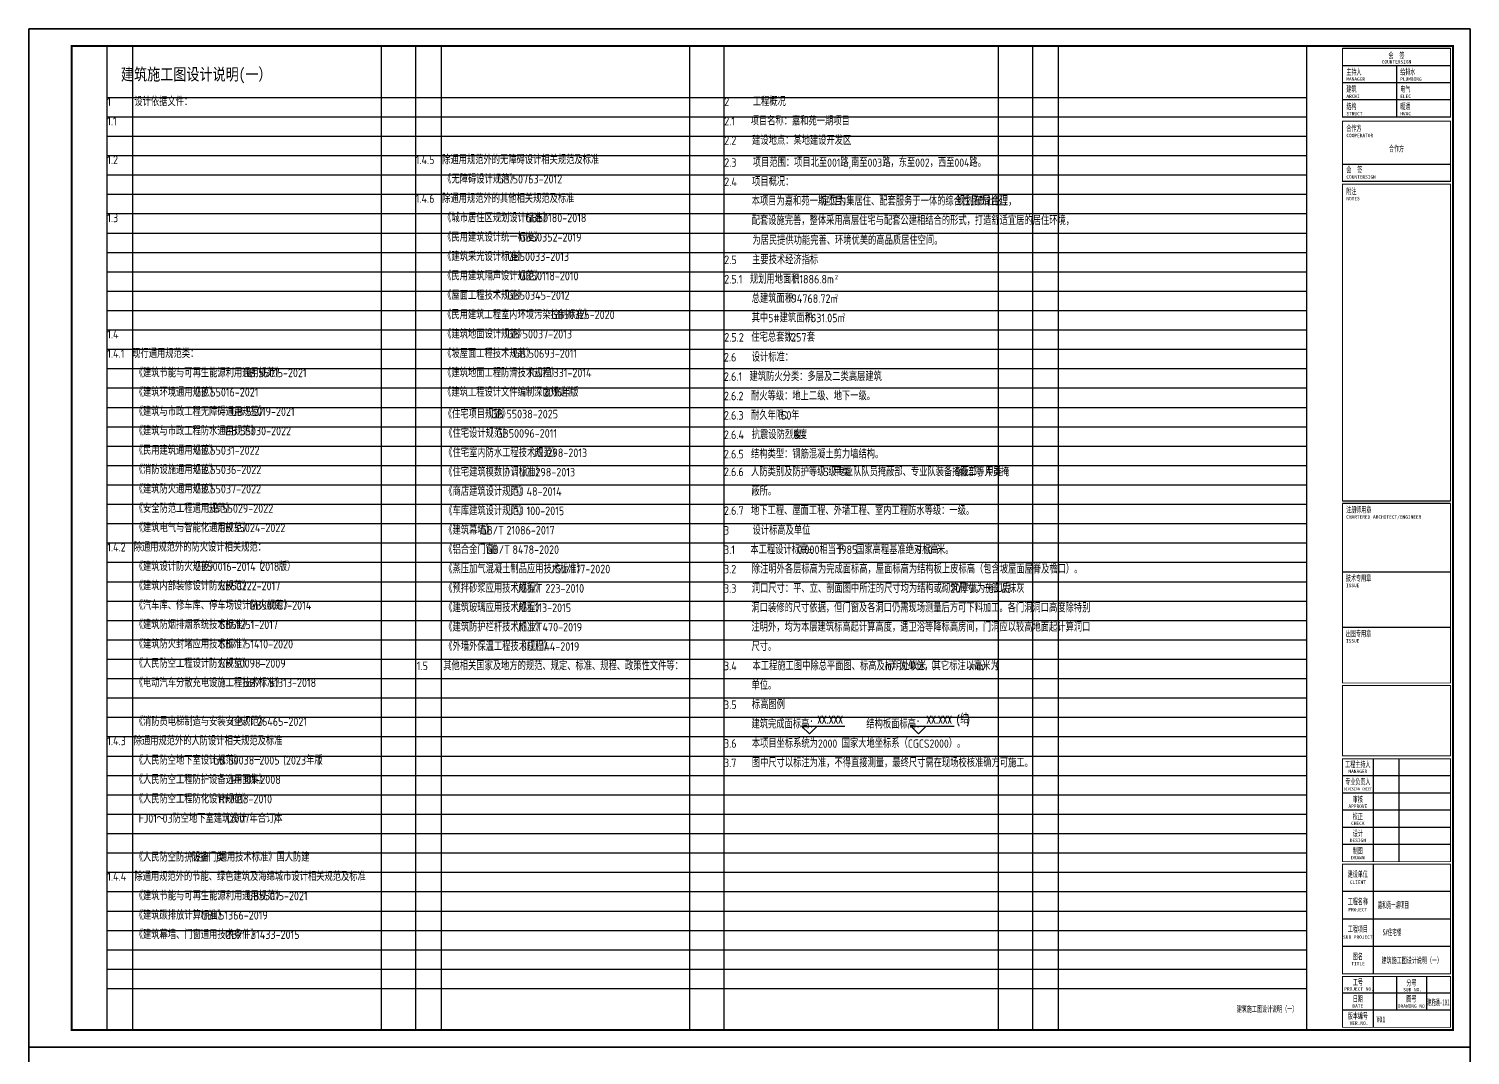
# Model space of a CAD drawing. Extents: x -444109 to -288567, y 158125 to 395725.
# Drawn here: x -372667 to -288567, y 335855 to 395725 of the extents above; entities that cross this region are included whole.
import ezdxf
from ezdxf.enums import TextEntityAlignment as Align

# ---------------------------------------------------------------- set-up
doc = ezdxf.new("R2010")
doc.units = 0
doc.header["$LTSCALE"] = 1000
doc.header["$MEASUREMENT"] = 0
doc.layers.get('Defpoints').update_dxf_attribs({"color": 171})
doc.layers.add('0-DCmeme', color=5, linetype='Continuous', plot=False)
doc.layers.add('0叠拼—建筑设计说明20191113$0$A-ANNO-TEXT', color=7, linetype='Continuous', lineweight=25)
doc.layers.add('0叠拼—消防设计说明20191113$0$A-ANNO-TEXT', color=7, linetype='Continuous', lineweight=25)
for name, color, linetype in [('_TITLE', 7, 'Continuous'), ('A-ANNO-ELEV_标高标注', 3, 'Continuous'), ('A-ANNO-TEXT', 7, 'Continuous'), ('A-ANNO-TITLE', 4, 'Continuous'), ('DC', 7, 'Continuous')]:
    doc.layers.add(name, color=color, linetype=linetype)
doc.styles.add('-宋体', font='', dxfattribs={"width": 0.8})
doc.styles.add('_TCH_DIM', font='SIMPLEX', dxfattribs={"bigfont": 'GBCBIG'})
doc.styles.get("Standard").update_dxf_attribs({"font": 'GBENOR', "bigfont": 'GBCBIG'})
doc.styles.add('宋体', font='', dxfattribs={"width": 0.8})
doc.styles.get('-宋体').set_extended_font_data('SimSun')
doc.styles.get('宋体').set_extended_font_data('SimSun')

msp = doc.modelspace()

# ---------------------------------------------------------------- linework, layer by layer
at = {"layer": '_TITLE', "ltscale": 0.5}
for points in [[(-372667, 395725), (-288567, 395725), (-288567, 336325), (-372667, 336325)], [(-372667, 336325), (-288567, 336325), (-288567, 276925), (-372667, 276925)]]:
    msp.add_lwpolyline(points, close=True, dxfattribs=at)
at = {"layer": 'A-ANNO-ELEV_标高标注'}
for p, q in [((-327124, 354596), (-327574, 355046)), ((-327574, 355046), (-325054, 355046)), ((-327124, 354596), (-326674, 355046)), ((-320750, 354596), (-321200, 355046)), ((-321200, 355046), (-318680, 355046)), ((-320750, 354596), (-320300, 355046))]:
    msp.add_line(p, q, dxfattribs=at)
at = {"layer": 'A-ANNO-TITLE'}
for p, q in [((-289717, 394575), (-296017, 394575)), ((-289717, 393575), (-296017, 393575)), ((-292867, 393575), (-292867, 390575)), ((-289717, 392575), (-296017, 392575)), ((-289717, 392575), (-296017, 392575)), ((-289717, 391575), (-296017, 391575)), ((-289717, 390575), (-296017, 390575)), ((-289717, 387819, 100), (-296017, 387819, 100)), ((-289717, 386814, 100), (-296017, 386814, 100)), ((-289717, 368180), (-296017, 368180)), ((-289717, 368030), (-296017, 368030)), ((-289717, 364030), (-296017, 364030)), ((-289717, 360800), (-296017, 360800)), ((-294227, 353145), (-294227, 347145)), ((-292727, 353145), (-292727, 347145)), ((-289717, 352145), (-296017, 352145)), ((-289717, 351145), (-296017, 351145)), ((-289717, 350145), (-296017, 350145)), ((-289717, 349145), (-296017, 349145)), ((-289717, 348145), (-296017, 348145)), ((-294227, 346995), (-294227, 340595)), ((-289717, 345395), (-296017, 345395)), ((-289717, 343795), (-296017, 343795)), ((-289717, 342195), (-296017, 342195)), ((-294227, 340445), (-294227, 337475)), ((-292867, 340445), (-292867, 338475)), ((-291122, 340445), (-291122, 338475)), ((-289717, 339475), (-296017, 339475)), ((-289717, 338475), (-296017, 338475))]:
    msp.add_line(p, q, dxfattribs=at)
for points in [[(-372667, 336325), (-288567, 336325), (-288567, 395725), (-372667, 395725)], [(-372667, 276925), (-288567, 276925), (-288567, 336325), (-372667, 336325)]]:
    msp.add_lwpolyline(points, close=True, dxfattribs=at)
for points, const_width in [([(-370167, 337325), (-289567, 337325), (-289567, 394725), (-370167, 394725)], 120), ([(-296017, 394575), (-296017, 390575), (-289717, 390575), (-289717, 394575)], 50), ([(-296017, 386814), (-289717, 386814), (-289717, 390344), (-296017, 390344)], 50), ([(-296017, 368030), (-296017, 357569), (-289717, 357569), (-289717, 368030), (-289717, 368030), (-296017, 368030)], 50), ([(-296017, 357419), (-296017, 353319), (-289717, 353319), (-289717, 357419)], 50), ([(-296017, 353145), (-296017, 347145), (-289717, 347145), (-289717, 353145)], 50), ([(-296017, 353145), (-296017, 347145), (-289717, 347145), (-289717, 353145)], 50), ([(-296017, 346995), (-296017, 340595), (-289717, 340595), (-289717, 346995)], 50), ([(-296017, 340445), (-296017, 337475), (-289717, 337475), (-289717, 340445)], 50)]:
    msp.add_lwpolyline(points, close=True, dxfattribs=dict(at, const_width=const_width))
at = {"layer": 'A-ANNO-TITLE', "const_width": 50, "elevation": 100}
msp.add_lwpolyline([(-296017, 386664), (-296017, 368180), (-289717, 368180), (-289717, 386664), (-289717, 386664), (-296017, 386664)], close=True, dxfattribs=at)
at = {"layer": 'A-ANNO-TITLE'}
msp.add_point((-289567, 337325), dxfattribs=at)
at = {"layer": 'Defpoints', "color": 136}
for p, q in [((-368092, 337325), (-368092, 394725)), ((-366592, 337325), (-366592, 394725)), ((-352092, 337325), (-352092, 394725)), ((-350092, 337325), (-350092, 394725)), ((-348592, 337325), (-348592, 394725)), ((-334092, 337325), (-334092, 394725)), ((-332092, 337325), (-332092, 394725)), ((-316092, 337325), (-316092, 394725)), ((-314092, 337325), (-314092, 394725)), ((-312592, 337325), (-312592, 394725)), ((-298092, 337325), (-298092, 394725)), ((-368092, 391725), (-298092, 391725)), ((-368092, 390595), (-298092, 390595)), ((-368092, 389465), (-298092, 389465)), ((-368092, 388335), (-298092, 388335)), ((-368092, 387205), (-298092, 387205)), ((-368092, 386075), (-298092, 386075)), ((-368092, 384945), (-298092, 384945)), ((-368092, 383815), (-298092, 383815)), ((-368092, 382685), (-298092, 382685)), ((-368092, 381555), (-298092, 381555)), ((-368092, 380425), (-298092, 380425)), ((-368092, 379295), (-298092, 379295)), ((-368092, 378165), (-298092, 378165)), ((-368092, 377035), (-298092, 377035)), ((-368092, 375905), (-298092, 375905)), ((-368092, 374775), (-298092, 374775)), ((-368092, 373645), (-298092, 373645)), ((-368092, 372515), (-298092, 372515)), ((-368092, 371385), (-298092, 371385)), ((-368092, 370255), (-298092, 370255)), ((-368092, 369125), (-298092, 369125)), ((-368092, 367995), (-298092, 367995)), ((-368092, 366865), (-298092, 366865)), ((-368092, 365735), (-298092, 365735)), ((-368092, 364605), (-298092, 364605)), ((-368092, 363475), (-298092, 363475)), ((-368092, 362345), (-298092, 362345)), ((-368092, 361215), (-298092, 361215)), ((-368092, 360085), (-298092, 360085)), ((-368092, 358955), (-298092, 358955)), ((-368092, 357825), (-298092, 357825)), ((-368092, 356695), (-298092, 356695)), ((-368092, 355565), (-298092, 355565)), ((-368092, 354435), (-298092, 354435)), ((-368092, 353305), (-298092, 353305)), ((-368092, 352175), (-298092, 352175)), ((-368092, 351045), (-298092, 351045)), ((-368092, 349915), (-298092, 349915)), ((-368092, 348785), (-298092, 348785)), ((-368092, 347655), (-298092, 347655)), ((-368092, 346525), (-298092, 346525)), ((-368092, 345395), (-298092, 345395)), ((-368092, 344265), (-298092, 344265)), ((-368092, 343135), (-298092, 343135)), ((-368092, 342005), (-298092, 342005)), ((-368092, 340875), (-298092, 340875)), ((-368092, 339745), (-298092, 339745))]:
    msp.add_line(p, q, dxfattribs=at)

# ---------------------------------------------------------------- texts
at = {"style": '-宋体'}
for s, height, width, p in [('嘉和苑一期项目', 370, 0.5, (-293955, 344431)), ('5#住宅楼', 370, 0.5, (-293673, 342842)), ('V01', 350, 0.6, (-294033, 337770))]:
    msp.add_text(s, height=height, dxfattribs=dict(at, width=width)).set_placement(p)
at = {"layer": '0-DCmeme', "style": '-宋体', "width": 0.6}
msp.add_text('建筑施工图设计说明（一）', height=350, dxfattribs=at).set_placement((-300421, 338375), align=Align.CENTER)
at = {"layer": '0叠拼—建筑设计说明20191113$0$A-ANNO-TEXT'}
for s, height, p in [('1', 500, (-368092, 391225)), ('设计依据文件：', 482.3, (-366509, 391225)), ('2', 500, (-332092, 391225)), ('工程概况', 482.3, (-330425, 391225)), ('1.1', 500, (-368092, 390095)), ('2.1', 500, (-332092, 390095)), ('项目名称：嘉和苑一期项目', 482.27, (-330550, 390095)), ('2.2', 500, (-332092, 388965)), ('建设地点：某地建设开发区', 482.27, (-330467, 388965)), ('1.2', 500, (-368092, 387835)), ('1.4.5', 500, (-350092, 387835)), ('除通用规范外的无障碍设计相关规范及标准', 482.27, (-348550, 387835)), ('2.3', 500, (-332092, 387676)), ('项目范围：项目北至001路,南至003路，东至002，西至004路。', 482.27, (-330425, 387676)), ('《无障碍设计规范》', 482.3, (-348488, 386705)), ('GB', 500, (-345328, 386705)), ('50763-2012', 500, (-344432, 386705)), ('2.4', 500, (-332092, 386551)), ('项目概况：', 482.3, (-330467, 386551)), ('1.4.6', 500, (-350092, 385575)), ('除通用规范外的其他相关规范及标准', 482.27, (-348550, 385575)), ('本项目为嘉和苑一期项目，', 482.27, (-330488, 385421)), ('定位为集居住、配套服务于一体的综合性品质社区，', 482.27, (-326421, 385421)), ('规划布局合理，', 500, (-318530, 385421)), ('1.3', 500, (-368092, 384445)), ('《城市居住区规划设计标准》', 482.27, (-348488, 384445)), ('GB50180-2018', 500, (-343695, 384445)), ('配套设施完善，整体采用高层住宅与配套公建相结合的形式，打造舒适宜居的居住环境，', 482.27, (-330488, 384291)), ('《民用建筑设计统一标准》', 482.27, (-348488, 383315)), ('GB50352-2019', 500, (-344046, 383315)), ('为居民提供功能完善、环境优美的高品质居住空间。', 482.27, (-330450, 383135)), ('《建筑采光设计标准》', 482.3, (-348488, 382185)), ('GB50033-2013', 500, (-344748, 382185)), ('2.5', 500, (-332092, 381999)), ('主要技术经济指标', 482.3, (-330467, 381999)), ('《民用建筑隔声设计规范》', 482.27, (-348488, 381055)), ('GB50118-2010', 500, (-344046, 381055)), ('2.5.1', 500, (-332092, 380869)), ('规划用地面积：', 482.3, (-330592, 380869)), ('111886.8m', 500, (-328134, 380869)), ('2', 250, (-325634, 381119)), ('《屋面工程技术规范》', 482.3, (-348488, 379925)), ('GB50345-2012', 500, (-344748, 379925)), ('总建筑面积：', 482.3, (-330488, 379739)), ('194768.72m', 500, (-328381, 379739)), ('2', 250, (-325630, 379989)), ('《民用建筑工程室内环境污染控制标准》', 482.27, (-348488, 378795)), ('GB50325-2020', 500, (-342169, 378795)), ('其中5#建筑面积：', 482.3, (-330488, 378609)), ('7631.05m', 500, (-327328, 378609)), ('2', 250, (-325197, 378889)), ('1.4', 500, (-368092, 377665)), ('《建筑地面设计规范》', 482.3, (-348488, 377665)), ('GB', 500, (-344748, 377665)), ('50037-2013', 500, (-343852, 377665)), ('2.5.2', 500, (-332092, 377479)), ('住宅总套数：', 482.3, (-330509, 377479)), ('1257', 500, (-328402, 377479)), ('套', 482, (-327277, 377479)), ('1.4.1', 500, (-368092, 376535)), ('现行通用规范类：', 482.3, (-366634, 376535)), ('《坡屋面工程技术规范》', 482.27, (-348488, 376535)), ('GB', 500, (-344397, 376535)), ('50693-2011', 500, (-343501, 376535)), ('2.6', 500, (-332111, 376318)), ('设计标准：', 482.3, (-330486, 376318)), ('《建筑节能与可再生能源利用通用规范》', 482.27, (-366488, 375405)), ('《建筑地面工程防滑技术规程》', 482.27, (-348488, 375405)), ('GB', 500, (-360169, 375405)), ('55015-2021', 500, (-359273, 375405)), ('JGJ/T331-2014', 500, (-343573, 375405)), ('2.6.1', 500, (-332111, 375188)), ('建筑防火分类：多层及二类高层建筑', 482.27, (-330611, 375188)), ('《建筑环境通用规范》', 482.3, (-366488, 374275)), ('GB', 500, (-362977, 374275)), ('55016-2021', 500, (-362081, 374275)), ('《建筑工程设计文件编制深度规定》', 482.27, (-348488, 374275)), ('2016', 500, (-342642, 374275)), ('年版', 482.3, (-341558, 374275)), ('2.6.2', 500, (-332111, 374058)), ('耐火等级：地上二级、地下一级。', 482.27, (-330527, 374058)), ('《建筑与市政工程无障碍通用规范》', 482.27, (-366488, 373145)), ('GB', 500, (-360871, 373145)), ('55019-2021', 500, (-359975, 373145)), ('《住宅项目规范》', 482.3, (-348457, 373000)), ('GB', 500, (-345692, 373004)), ('55038-2025', 500, (-344796, 373004)), ('2.6.3', 500, (-332111, 372928)), ('耐久年限：', 482.3, (-330527, 372928)), ('50', 500, (-328772, 372928)), ('年', 482, (-328189, 372928)), ('《建筑与市政工程防水通用规范》', 482.27, (-366488, 372015)), ('GB', 500, (-361222, 372015)), ('55030-2022', 500, (-360326, 372015)), ('《住宅设计规范》', 482.3, (-348425, 371875)), ('GB50096-2011', 500, (-345388, 371875)), ('2.6.4', 500, (-332111, 371798)), ('抗震设防烈度：', 482.3, (-330486, 371798)), ('8', 500, (-328028, 371798)), ('度', 482, (-327736, 371798)), ('《民用建筑通用规范》', 482.3, (-366488, 370885)), ('GB', 500, (-362977, 370885)), ('55031-2022', 500, (-362081, 370885)), ('《住宅室内防水工程技术规范》', 482.27, (-348425, 370745)), ('JGJ298-2013', 500, (-343281, 370745)), ('2.6.5', 500, (-332111, 370668)), ('结构类型：钢筋混凝土剪力墙结构。', 482.27, (-330527, 370668)), ('《消防设施通用规范》', 482.3, (-366488, 369755)), ('GB', 500, (-362977, 369755)), ('55036-2022', 500, (-362081, 369755)), ('《住宅建筑模数协调标准》', 482.27, (-348425, 369615)), ('JGJ298-2013', 500, (-343983, 369615)), ('2.6.6', 500, (-332110, 369633)), ('人防类别及防护等级：甲类', 482.27, (-330527, 369633)), ('5', 500, (-326314, 369633)), ('级专业队队员掩蔽部、专业队装备掩蔽部；甲类', 482.27, (-326023, 369633)), ('6', 500, (-318650, 369633)), ('级二等人员掩', 482.3, (-318359, 369633)), ('《建筑防火通用规范》', 482.3, (-366488, 368625)), ('GB', 500, (-362977, 368625)), ('55037-2022', 500, (-362081, 368625)), ('《商店建筑设计规范》', 482.3, (-348425, 368485)), ('JGJ', 500, (-344686, 368485)), ('48-2014', 500, (-343623, 368485)), ('蔽所。', 482.3, (-330506, 368503)), ('《安全防范工程通用规范》', 482.27, (-366488, 367495)), ('GB', 500, (-362275, 367495)), ('55029-2022', 500, (-361379, 367495)), ('《车库建筑设计规范》', 482.3, (-348425, 367355)), ('JGJ', 500, (-344686, 367355)), ('100-2015', 500, (-343623, 367355)), ('2.6.7', 500, (-332110, 367373)), ('地下工程、屋面工程、外墙工程、室内工程防水等级：一级。', 482.27, (-330527, 367373)), ('《建筑电气与智能化通用规范》', 482.27, (-366488, 366365)), ('GB', 500, (-361573, 366365)), ('55024-2022', 500, (-360677, 366365)), ('《建筑幕墙》', 482.3, (-348425, 366225)), ('GB/T', 500, (-346319, 366225)), ('21086-2017', 500, (-344798, 366225)), ('3', 500, (-332106, 366218)), ('设计标高及单位', 482.3, (-330440, 366218)), ('1.4.2', 500, (-368092, 365235)), ('除通用规范外的防火设计相关规范：', 482.27, (-366550, 365235)), ('《铝合金门窗》', 482.3, (-348425, 365095)), ('GB/T', 500, (-345968, 365095)), ('8478-2020', 500, (-344447, 365095)), ('3.1', 500, (-332106, 365088)), ('本工程设计标高±', 482.3, (-330565, 365088)), ('0.000', 500, (-327826, 365088)), ('相当于', 482.3, (-326534, 365088)), ('1985', 500, (-325481, 365088)), ('国家高程基准绝对标高', 482.3, (-324396, 365088)), ('9.10', 500, (-320885, 365088)), ('米。', 482.3, (-319677, 365088)), ('《建筑设计防火规范》', 482.3, (-366488, 364105)), ('GB50016-2014', 500, (-362977, 364105)), ('（', 482, (-359519, 364105)), ('2018', 500, (-359168, 364105)), ('版）', 482.3, (-358084, 364105)), ('《蒸压加气混凝土制品应用技术标准》', 482.27, (-348425, 363965)), ('JGJ/T17-2020', 500, (-342228, 363965)), ('3.2', 500, (-332106, 363958)), ('除注明外各层标高为完成面标高，屋面标高为结构板上皮标高（包含坡屋面屋脊及檐口）。', 482.27, (-330481, 363958)), ('《建筑内部装修设计防火规范》', 482.27, (-366488, 362975)), ('GB50222-2017', 500, (-361573, 362975)), ('《预拌砂浆应用技术规程》', 482.27, (-348425, 362835)), ('JGJ/T', 500, (-344213, 362835)), ('223-2010', 500, (-342525, 362835)), ('3.3', 500, (-332106, 362828)), ('洞口尺寸：平、立、剖面图中所注的尺寸均为结构或砌筑尺寸，一般以抹灰', 482.27, (-330481, 362828)), ('20', 500, (-318896, 362828)), ('厚做为施工后', 482.3, (-318313, 362828)), ('《汽车库、修车库、停车场设计防火规范》', 482.27, (-366488, 361845)), ('GB50067-2014', 500, (-359817, 361845)), ('《建筑玻璃应用技术规程》', 482.27, (-348425, 361705)), ('JGJ', 500, (-344213, 361705)), ('113-2015', 500, (-343150, 361705)), ('洞口装修的尺寸依据，但门窗及各洞口仍需现场测量后方可下料加工。各门洞洞口高度除特别', 482.27, (-330502, 361698)), ('《建筑防烟排烟系统技术标准》', 482.27, (-366488, 360715)), ('GB51251-2017', 500, (-361573, 360715)), ('《建筑防护栏杆技术标准》', 482.27, (-348425, 360575)), ('JGJ/T470-2019', 500, (-344213, 360575)), ('注明外，均为本层建筑标高起计算高度，遇卫浴等降标高房间，门洞应以较高地面起计算洞口', 482.27, (-330502, 360568)), ('《建筑防火封堵应用技术标准》', 482.27, (-366488, 359585)), ('GB/T', 500, (-361573, 359585)), ('51410-2020', 500, (-360052, 359585)), ('《外墙外保温工程技术规程》', 482.27, (-348425, 359445)), ('尺寸。', 482.3, (-330502, 359438)), ('JGJ', 500, (-343862, 359445)), ('144-2019', 500, (-342799, 359445)), ('《人民防空工程设计防火规范》', 482.27, (-366488, 358455)), ('GB', 500, (-361573, 358455)), ('50098', 500, (-360677, 358455)), ('—', 482, (-359217, 358455)), ('2009', 500, (-358866, 358455)), ('1.5', 500, (-350030, 358315)), ('其他相关国家及地方的规范、规定、标准、规程、政策性文件等：', 482.27, (-348488, 358315)), ('3.4', 500, (-332106, 358308)), ('本工程施工图中除总平面图、标高及标明处以米（', 482.27, (-330440, 358308)), ('m', 500, (-322716, 358308)), ('）为单位，其它标注以毫米（', 482.27, (-322341, 358308)), ('mm', 500, (-317777, 358308)), ('）为', 482.3, (-317027, 358308)), ('《电动汽车分散充电设施工程技术标准》', 482.27, (-366488, 357325)), ('GB/T', 500, (-360169, 357325)), ('51313-2018', 500, (-358648, 357325)), ('单位。', 482.3, (-330502, 357178)), ('3.5', 500, (-332106, 356048)), ('标高图例', 482.3, (-330481, 356048)), ('《消防员电梯制造与安装安全规范》', 482.27, (-366488, 355065)), ('GB/T', 500, (-360871, 355065)), ('26465-2021', 500, (-359350, 355065)), ('建筑完成面标高：', 482.3, (-330502, 354918)), ('结构板面标高：', 482.3, (-323798, 354918)), ('1.4.3', 500, (-368092, 353935)), ('除通用规范外的人防设计相关规范及标准', 482.27, (-366550, 353935)), ('3.6', 500, (-332106, 353788)), ('本项目坐标系统为2000 国家大地坐标系（CGCS2000）。', 482.27, (-330481, 353788)), ('《人民防空地下室设计规范》', 482.27, (-366488, 352805)), ('GB', 500, (-361924, 352805)), ('50038', 500, (-361028, 352805)), ('2005', 500, (-359219, 352805)), ('(2023', 500, (-357823, 352805)), ('年版', 482.3, (-356489, 352805)), (')', 500, (-355787, 352805)), ('－', 482, (-359570, 352805)), ('3.7', 500, (-332106, 352658)), ('图中尺寸以标注为准，不得直接测量，最终尺寸需在现场校核准确方可施工。', 482.27, (-330481, 352658)), ('《人民防空工程防护设备选用图集》', 482.27, (-366488, 351675)), ('RFJ01-2008', 500, (-360871, 351675)), ('《人民防空工程防化设计规范》', 482.27, (-366488, 350545)), ('RFJ013-2010', 500, (-361573, 350545)), ('FJ01', 500, (-366259, 349415)), ('03', 500, (-364866, 349415)), ('防空地下室建筑设计', 482.3, (-364282, 349415)), ('(2007', 500, (-361123, 349415)), ('年合订本', 482.3, (-359790, 349415)), (')', 500, (-358385, 349415)), ('～', 482, (-365217, 349415)), ('《人民防空防护设备', 482.3, (-366488, 347155)), ('(', 500, (-363328, 347155)), ('防护门类', 482.3, (-363161, 347155)), (')', 500, (-361757, 347155)), ('通用技术标准》国人防建', 482.27, (-361591, 347155)), ('1.4.4', 500, (-368092, 346025)), ('除通用规范外的节能、绿色建筑及海绵城市设计相关规范及标准', 482.27, (-366509, 346025)), ('《建筑节能与可再生能源利用通用规范》', 482.27, (-366488, 344895)), ('GB55015-2021', 500, (-359939, 344895)), ('《建筑碳排放计算标准》', 482.27, (-366488, 343765)), ('GBT51366-2019', 500, (-362626, 343765)), ('《建筑幕墙、门窗通用技术条件》', 482.27, (-366488, 342635)), ('GB/T', 500, (-361222, 342635)), ('31433-2015', 500, (-359701, 342635))]:
    msp.add_text(s, height=height, dxfattribs=at).set_placement(p)
at = {"layer": '0叠拼—消防设计说明20191113$0$A-ANNO-TEXT', "style": '宋体', "width": 0.8}
msp.add_text('建筑施工图设计说明(一）', height=700, dxfattribs=at).set_placement((-367292, 392725))
at = {"layer": 'A-ANNO-TEXT', "style": '_TCH_DIM'}
msp.add_text('结', height=506, dxfattribs=at).set_placement((-318320, 355203))
at = {"layer": 'A-ANNO-TEXT', "style": '_TCH_DIM', "width": 0.705882}
for s, height, p in [('XX.XXX', 446.2, (-326659, 355203)), ('XX.XXX', 446.2, (-320285, 355203)), ('(', 446, (-318530, 355203)), (')', 446, (-317951, 355203))]:
    msp.add_text(s, height=height, dxfattribs=at).set_placement(p)
at = {"layer": 'A-ANNO-TITLE', "style": '-宋体'}
for s, height, p in [('COUNTERSIGN', 200, (-292867, 393702)), ('MANAGER', 200, (-295122, 352308)), ('DIVISION CHIEF', 150, (-295122, 351308)), ('APPROVE', 200, (-295122, 350278)), ('CHECK', 200, (-295122, 349277)), ('DESIGN', 200, (-295122, 348288)), ('DRAWN', 200, (-295122, 347277)), ('CLIENT', 200, (-295122, 345845)), ('PROJECT', 200, (-295122, 344245)), ('SUB PROJECT', 200, (-295122, 342645)), ('TITLE', 200, (-295108, 341093)), ('PROJECT NO.', 200, (-295052, 339619)), ('SUB NO.', 200, (-291924, 339581)), ('DATE', 200, (-295122, 338622)), ('DRAWING NO.', 200, (-291924, 338619)), ('VER.NO.', 200, (-295052, 337622))]:
    msp.add_text(s, height=height, dxfattribs=at).set_placement(p, align=Align.CENTER)
at = {"layer": 'A-ANNO-TITLE', "style": '-宋体', "width": 0.6}
for s, p in [('会  签', (-292867, 394006)), ('工程主持人', (-295122, 352641)), ('专业负责人', (-295122, 351641)), ('审核', (-295122, 350611)), ('校正', (-295122, 349610)), ('设计', (-295122, 348621)), ('制图', (-295122, 347610)), ('建设单位', (-295122, 346245)), ('工程名称', (-295122, 344645)), ('工程项目', (-295122, 343045)), ('图名', (-295120, 341445)), ('工号', (-295122, 339940)), ('分号', (-291994, 339902)), ('日期', (-295122, 338974)), ('图号', (-291994, 338971)), ('版本编号', (-295122, 337974))]:
    msp.add_text(s, height=350, dxfattribs=at).set_placement(p, align=Align.CENTER)
at = {"layer": 'A-ANNO-TITLE', "style": '-宋体'}
for s, p in [('MANAGER', (-295793, 392693)), ('PLUMBING', (-292650, 392693)), ('ARCHI', (-295789, 391693, 100)), ('ELEC', (-292647, 391693, 100)), ('STRUCT', (-295789, 390679, 100)), ('HVAC', (-292647, 390679, 100)), ('COOPERATOR', (-295793, 389403)), ('COUNTERSIGN', (-295793, 386986)), ('NOTES', (-295793, 385723)), ('CHARTERED ARCHITECT/ENGINEER', (-295802, 367155)), ('ISSUE', (-295816, 363154)), ('ISSUE', (-295816, 359924))]:
    msp.add_text(s, height=200, dxfattribs=at).set_placement(p)
at = {"layer": 'A-ANNO-TITLE', "style": '-宋体', "width": 0.6}
for s, p in [('主持人', (-295793, 393043)), ('给排水', (-292650, 393043)), ('建筑', (-295793, 392043)), ('电气', (-292647, 392043, 100)), ('结构', (-295789, 391029, 100)), ('暖通', (-292647, 391029, 100)), ('合作方', (-295793, 389753)), ('会  签  ', (-295793, 387336)), ('附注', (-295793, 386073)), ('注册师用章', (-295802, 367505)), ('技术专用章', (-295816, 363504)), ('出图专用章', (-295816, 360274))]:
    msp.add_text(s, height=350, dxfattribs=at).set_placement(p)
msp.add_attdef('合作方', text='', height=350, dxfattribs=at).set_placement((-292867, 388564), align=Align.CENTER)
at = {"layer": 'DC', "style": '-宋体'}
for s, width, p in [('建筑施工图设计说明（一）', 0.6, (-291972, 341212)), ('建施通-101', 0.5, (-290422, 338764))]:
    msp.add_text(s, height=350, dxfattribs=dict(at, width=width)).set_placement(p, align=Align.CENTER)

doc.saveas('drawing.dxf')
